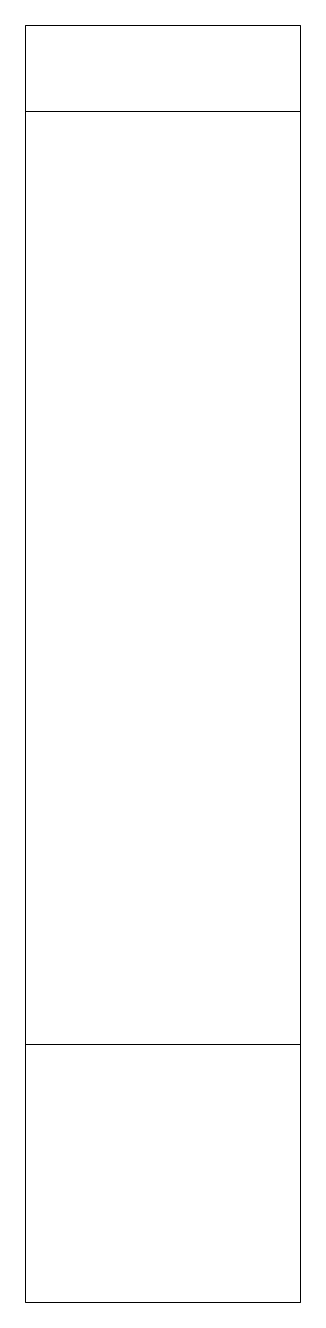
# Model space of a CAD drawing. Header units: inches. Extents: x 4.25 to 9.01, y 1.65 to 5.29.
# Drawn here: x 8.696 to 9.011, y 1.803 to 3.263 of the extents above.
import ezdxf

# ---------------------------------------------------------------- set-up
doc = ezdxf.new("R2010")
doc.units = ezdxf.units.IN
doc.header["$MEASUREMENT"] = 0

msp = doc.modelspace()

# ---------------------------------------------------------------- linework, layer by layer
at = {"color": 7, "linetype": 'Continuous', "lineweight": 15}
for p, q in [((8.696, 3.2633), (8.696, 3.1648)), ((9.011, 3.2633), (9.011, 3.1648)), ((8.696, 3.1648), (9.011, 3.1648)), ((8.696, 2.0978), (8.696, 3.1648)), ((9.011, 2.0978), (9.011, 3.1648)), ((8.696, 2.0978), (9.011, 2.0978)), ((8.696, 2.0978), (8.696, 1.8025)), ((9.011, 2.0978), (9.011, 1.8025)), ((8.696, 1.8025), (9.011, 1.8025))]:
    msp.add_line(p, q, dxfattribs=at)
msp.add_open_spline([(9.011, 3.2633), (8.696, 3.2633)], degree=1, dxfattribs=at)

doc.saveas('drawing.dxf')
